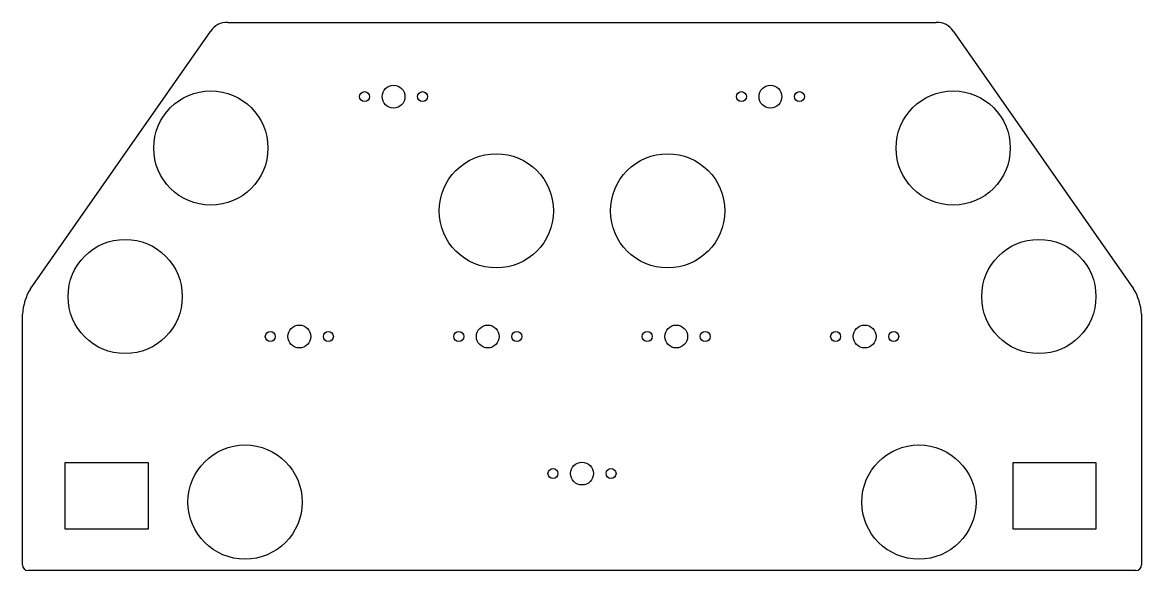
# Model space of a CAD drawing. Header units: millimetres. Extents: x 2 to 198, y 2 to 98.
import ezdxf

# ---------------------------------------------------------------- set-up
doc = ezdxf.new("R2010")
doc.units = ezdxf.units.MM

msp = doc.modelspace()

# ---------------------------------------------------------------- linework, layer by layer
at = {"color": 7, "linetype": 'Continuous', "lineweight": 25}
for p, q in [((37.96, 98), (162.04, 98)), ((3.4, 51.37), (34.94, 96.43)), ((165.06, 96.43), (196.6, 51.37)), ((2, 3), (2, 46.93)), ((198, 46.93), (198, 3)), ((9.5, 20.95), (24, 20.95)), ((9.5, 9.25), (9.5, 20.95)), ((24, 20.95), (24, 9.25)), ((175.5, 20.95), (190, 20.95)), ((175.5, 9.25), (175.5, 20.95)), ((190, 20.95), (190, 9.25)), ((24, 9.25), (9.5, 9.25)), ((190, 9.25), (175.5, 9.25)), ((197, 2), (3, 2))]:
    msp.add_line(p, q, dxfattribs=at)
for centre, radius in [((67, 85), 2), ((133, 85), 2), ((35, 76), 10), ((61.92, 85), 0.875), ((72.08, 85), 0.875), ((127.92, 85), 0.875), ((138.08, 85), 0.875), ((165, 76), 10), ((85, 65), 10), ((115, 65), 10), ((20, 50), 10), ((180, 50), 10), ((45.42, 43), 0.875), ((50.5, 43), 2), ((55.58, 43), 0.875), ((78.42, 43), 0.875), ((83.5, 43), 2), ((88.58, 43), 0.875), ((111.42, 43), 0.875), ((116.5, 43), 2), ((121.58, 43), 0.875), ((144.42, 43), 0.875), ((149.5, 43), 2), ((154.58, 43), 0.875), ((41, 14), 10), ((159, 14), 10), ((94.92, 19), 0.875), ((100, 19), 2), ((105.08, 19), 0.875)]:
    msp.add_circle(centre, radius, dxfattribs=at)
for centre, radius, start, end in [((37.82, 94.58), 3.42, 87.6439, 147.3641), ((162.18, 94.58), 3.42, 32.6359, 92.3561), ((12.28, 46.13), 10.31, 149.4433, 175.5647), ((187.72, 46.13), 10.31, 4.4353, 30.5567), ((3, 3), 1, 180, 270), ((197, 3), 1, 270, 0)]:
    msp.add_arc(centre, radius, start, end, dxfattribs=at)

doc.saveas('drawing.dxf')
